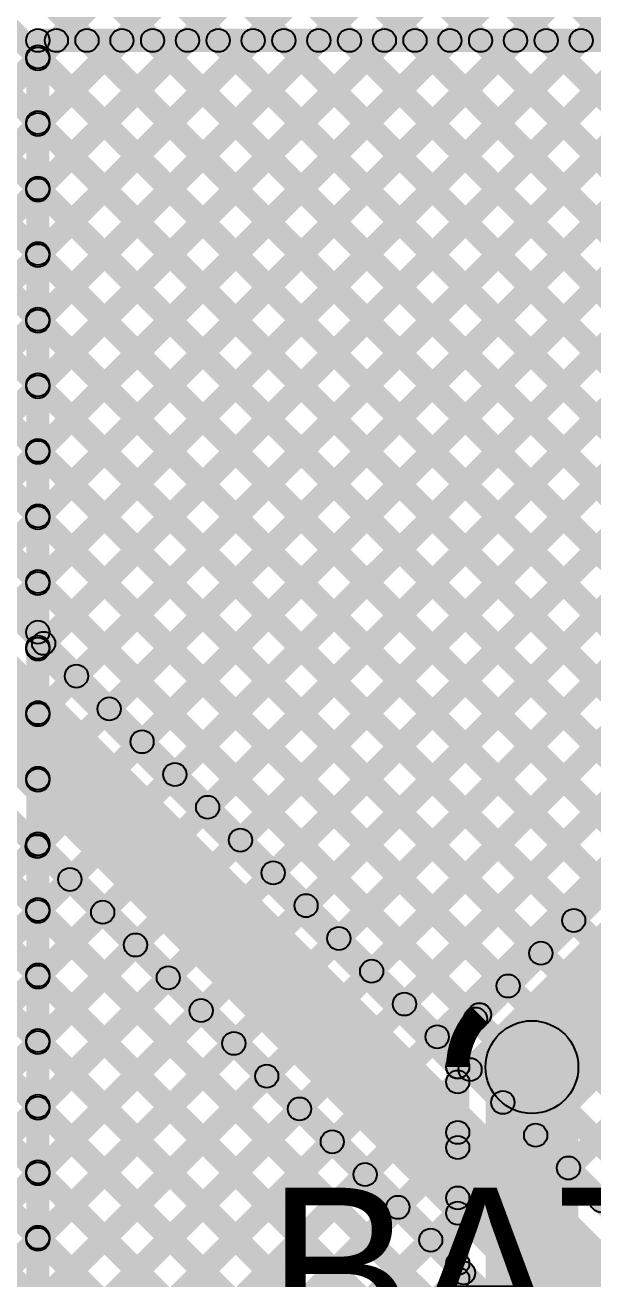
# Model space of a CAD drawing. Header units: millimetres. Extents: x -0.08 to 5.25, y -0.08 to 2.73.
# Drawn here: x 4.069 to 4.314, y 0.413 to 0.953 of the extents above; entities that cross this region are included whole.
import ezdxf

# ---------------------------------------------------------------- set-up
doc = ezdxf.new("R2010")
doc.units = ezdxf.units.MM
doc.header["$MEASUREMENT"] = 0
for name, color, linetype in [('BottomLayer', 5, 'Continuous'), ('TopLayer', 1, 'Continuous'), ('TopOverlay', 2, 'Continuous')]:
    doc.layers.add(name, color=color, linetype=linetype)

msp = doc.modelspace()

# ---------------------------------------------------------------- hatches: boundary and pattern name
at = {"layer": 'BottomLayer'}
for points in [[(4.26486, 0.49939), (4.25779, 0.50646), (5.04246, 1.29113), (5.04954, 1.28406)], [(3.91588, 1.26146), (3.92295, 1.26854), (4.73022, 0.46126), (4.72315, 0.45419)], [(3.94416, 1.26146), (3.95123, 1.26854), (4.7633, 0.45647), (4.75623, 0.4494)], [(3.95374, 0.81052), (3.94666, 0.81759), (4.39761, 1.26854), (4.40468, 1.26146)], [(3.96788, 0.79638), (3.96081, 0.80345), (4.42589, 1.26854), (4.43297, 1.26146)], [(3.97244, 1.26146), (3.97951, 1.26854), (4.67059, 0.57746), (4.66352, 0.57039)], [(3.98202, 0.78223), (3.97495, 0.78931), (4.45418, 1.26854), (4.46125, 1.26146)], [(3.99616, 0.76809), (3.98909, 0.77516), (4.48246, 1.26854), (4.48953, 1.26146)], [(4.00073, 1.26146), (4.0078, 1.26854), (4.67324, 0.6031), (4.66616, 0.59603)], [(4.0103, 0.75395), (4.00323, 0.76102), (4.51075, 1.26854), (4.51782, 1.26146)], [(4.02445, 0.73981), (4.01738, 0.74688), (4.53903, 1.26854), (4.5461, 1.26146)], [(4.03859, 0.72567), (4.03152, 0.73274), (4.56732, 1.26854), (4.57439, 1.26146)], [(4.05273, 0.71152), (4.04566, 0.71859), (4.5956, 1.26854), (4.60267, 1.26146)], [(4.06687, 0.69738), (4.0598, 0.70445), (4.62389, 1.26854), (4.63096, 1.26146)], [(4.08102, 0.68324), (4.07394, 0.69031), (4.65217, 1.26854), (4.65924, 1.26146)], [(4.09516, 0.6691), (4.08809, 0.67617), (4.68045, 1.26854), (4.68752, 1.26146)], [(4.1093, 0.65496), (4.10223, 0.66203), (4.70874, 1.26854), (4.71581, 1.26146)], [(4.12344, 0.64081), (4.11637, 0.64788), (4.73702, 1.26854), (4.74409, 1.26146)], [(4.13758, 0.62667), (4.13051, 0.63374), (4.76531, 1.26854), (4.77238, 1.26146)], [(4.15173, 0.61253), (4.14466, 0.6196), (4.79359, 1.26854), (4.80066, 1.26146)], [(4.16587, 0.59839), (4.1588, 0.60546), (4.81624, 1.2629), (4.82331, 1.25583)], [(4.27901, 0.48525), (4.27193, 0.49232), (5.04246, 1.26285), (5.04954, 1.25578)], [(4.18001, 0.58424), (4.17294, 0.59132), (4.83038, 1.24876), (4.83746, 1.24169)], [(4.19415, 0.5701), (4.18708, 0.57717), (4.84453, 1.23462), (4.8516, 1.22755)], [(4.29315, 0.47111), (4.28608, 0.47818), (5.04246, 1.23457), (5.04954, 1.2275)], [(4.20829, 0.55596), (4.20122, 0.56303), (4.85867, 1.22048), (4.86574, 1.21341)], [(4.22244, 0.54182), (4.21537, 0.54889), (4.87281, 1.20633), (4.87988, 1.19926)], [(4.30729, 0.45696), (4.30022, 0.46404), (5.04246, 1.20628), (5.04954, 1.19921)], [(3.56809, 1.18909), (3.57516, 1.19616), (4.34479, 0.42654), (4.33772, 0.41946)], [(3.95999, 1.18907), (3.96706, 1.19614), (4.70823, 0.45497), (4.70116, 0.4479)], [(4.23658, 0.52768), (4.22951, 0.53475), (4.8881, 1.19334), (4.89517, 1.18627)], [(4.25072, 0.51353), (4.24365, 0.5206), (4.91597, 1.19293), (4.92304, 1.18585)], [(3.53486, 1.15586), (3.56314, 1.18414), (4.34214, 0.40514), (4.31386, 0.37686)], [(3.47846, 1.16148), (3.48554, 1.16855), (4.46455, 0.18954), (4.45748, 0.18246)], [(3.95723, 1.16355), (3.9643, 1.17062), (4.69147, 0.44345), (4.6844, 0.43637)], [(3.6339, 1.14746), (3.64097, 1.15454), (4.36897, 0.42654), (4.3619, 0.41946)], [(3.66218, 1.14746), (3.66925, 1.15454), (4.39725, 0.42654), (4.39018, 0.41946)], [(3.69047, 1.14746), (3.69754, 1.15454), (4.42554, 0.42654), (4.41847, 0.41946)], [(3.71875, 1.14746), (3.72582, 1.15454), (4.45382, 0.42654), (4.44675, 0.41946)], [(3.74703, 1.14746), (3.75411, 1.15454), (4.48211, 0.42654), (4.47503, 0.41946)], [(3.77532, 1.14746), (3.78239, 1.15454), (4.51039, 0.42654), (4.50332, 0.41946)], [(3.8036, 1.14746), (3.81067, 1.15454), (4.53867, 0.42654), (4.5316, 0.41946)], [(3.83189, 1.14746), (3.83896, 1.15454), (4.56696, 0.42654), (4.55989, 0.41946)], [(3.86017, 1.14746), (3.86724, 1.15454), (4.59524, 0.42654), (4.58817, 0.41946)], [(3.88846, 1.14746), (3.89553, 1.15454), (4.62353, 0.42654), (4.61646, 0.41946)], [(3.91674, 1.14746), (3.92381, 1.15454), (4.65181, 0.42654), (4.64474, 0.41946)], [(3.94233, 1.15016), (3.9494, 1.15723), (4.67903, 0.4276), (4.67196, 0.42053)], [(3.52284, 1.14384), (3.52991, 1.15091), (4.30888, 0.37194), (4.30181, 0.36486)], [(3.47846, 1.13319), (3.48554, 1.14026), (4.38979, 0.23601), (4.38272, 0.22894)], [(3.47846, 1.10491), (3.48554, 1.11198), (4.28198, 0.31554), (4.27491, 0.30846)], [(3.47846, 1.07662), (3.48554, 1.08369), (4.25369, 0.31554), (4.24662, 0.30846)], [(3.47846, 1.04834), (3.48554, 1.05541), (4.22541, 0.31554), (4.21834, 0.30846)], [(3.47846, 1.02005), (3.48554, 1.02713), (4.19713, 0.31554), (4.19005, 0.30846)], [(3.47846, 0.99177), (3.48554, 0.99884), (4.16884, 0.31554), (4.16177, 0.30846)], [(3.85073, 0.3681), (3.84366, 0.37517), (4.07112, 0.60263), (4.07819, 0.59556)], [(3.69338, 0.18246), (3.68631, 0.18954), (4.08526, 0.58849), (4.09233, 0.58142)], [(3.72166, 0.18246), (3.71459, 0.18954), (4.0994, 0.57434), (4.10647, 0.56727)], [(3.74995, 0.18246), (3.74288, 0.18954), (4.11354, 0.5602), (4.12061, 0.55313)], [(3.77823, 0.18246), (3.77116, 0.18954), (4.12768, 0.54606), (4.13476, 0.53899)], [(3.80651, 0.18246), (3.79944, 0.18954), (4.14183, 0.53192), (4.1489, 0.52485)], [(3.8348, 0.18246), (3.82773, 0.18954), (4.15597, 0.51778), (4.16304, 0.51071)], [(3.98908, 0.30846), (3.98201, 0.31554), (4.17011, 0.50363), (4.17718, 0.49656)], [(4.01737, 0.30846), (4.0103, 0.31554), (4.18425, 0.48949), (4.19132, 0.48242)], [(4.04565, 0.30846), (4.03858, 0.31554), (4.1984, 0.47535), (4.20547, 0.46828)], [(4.07394, 0.30846), (4.06687, 0.31554), (4.21254, 0.46121), (4.21961, 0.45414)], [(4.10222, 0.30846), (4.09515, 0.31554), (4.22668, 0.44707), (4.23375, 0.43999)], [(4.1305, 0.30846), (4.12343, 0.31554), (4.24082, 0.43292), (4.24789, 0.42585)], [(4.15879, 0.30846), (4.15172, 0.31554), (4.25496, 0.41878), (4.26203, 0.41171)]]:
    msp.add_hatch(color=5, dxfattribs=at).paths.add_polyline_path(points)
h = msp.add_hatch(color=5, dxfattribs=at)
edge = h.paths.add_edge_path()
edge.add_arc((4.07748, 0.68677), 0.005, 0, 360)
h = msp.add_hatch(color=5, dxfattribs=at)
edge = h.paths.add_edge_path()
edge.add_arc((4.09162, 0.67263), 0.005, 0, 360)
h = msp.add_hatch(color=5, dxfattribs=at)
edge = h.paths.add_edge_path()
edge.add_arc((4.10576, 0.65849), 0.005, 0, 360)
h = msp.add_hatch(color=5, dxfattribs=at)
edge = h.paths.add_edge_path()
edge.add_arc((4.11991, 0.64435), 0.005, 0, 360)
h = msp.add_hatch(color=5, dxfattribs=at)
edge = h.paths.add_edge_path()
edge.add_arc((4.13405, 0.63021), 0.005, 0, 360)
h = msp.add_hatch(color=5, dxfattribs=at)
edge = h.paths.add_edge_path()
edge.add_arc((4.14819, 0.61606), 0.005, 0, 360)
h = msp.add_hatch(color=5, dxfattribs=at)
edge = h.paths.add_edge_path()
edge.add_arc((4.16233, 0.60192), 0.005, 0, 360)
h = msp.add_hatch(color=5, dxfattribs=at)
edge = h.paths.add_edge_path()
edge.add_arc((4.07465, 0.59909), 0.005, 0, 360)
h = msp.add_hatch(color=5, dxfattribs=at)
edge = h.paths.add_edge_path()
edge.add_arc((4.08879, 0.58495), 0.005, 0, 360)
h = msp.add_hatch(color=5, dxfattribs=at)
edge = h.paths.add_edge_path()
edge.add_arc((4.17647, 0.58778), 0.005, 0, 360)
h = msp.add_hatch(color=5, dxfattribs=at)
edge = h.paths.add_edge_path()
edge.add_arc((4.19062, 0.57364), 0.005, 0, 360)
h = msp.add_hatch(color=5, dxfattribs=at)
edge = h.paths.add_edge_path()
edge.add_arc((4.10294, 0.57081), 0.005, 0, 360)
h = msp.add_hatch(color=5, dxfattribs=at)
edge = h.paths.add_edge_path()
edge.add_arc((4.20476, 0.5595), 0.005, 0, 360)
h = msp.add_hatch(color=5, dxfattribs=at)
edge = h.paths.add_edge_path()
edge.add_arc((4.11708, 0.55667), 0.005, 0, 360)
h = msp.add_hatch(color=5, dxfattribs=at)
edge = h.paths.add_edge_path()
edge.add_arc((4.13122, 0.54253), 0.005, 0, 360)
h = msp.add_hatch(color=5, dxfattribs=at)
edge = h.paths.add_edge_path()
edge.add_arc((4.2189, 0.54535), 0.005, 0, 360)
h = msp.add_hatch(color=5, dxfattribs=at)
edge = h.paths.add_edge_path()
edge.add_arc((4.23304, 0.53121), 0.005, 0, 360)
h = msp.add_hatch(color=5, dxfattribs=at)
edge = h.paths.add_edge_path()
edge.add_arc((4.14536, 0.52838), 0.005, 0, 360)
h = msp.add_hatch(color=5, dxfattribs=at)
edge = h.paths.add_edge_path()
edge.add_arc((4.1595, 0.51424), 0.005, 0, 360)
h = msp.add_hatch(color=5, dxfattribs=at)
edge = h.paths.add_edge_path()
edge.add_arc((4.24719, 0.51707), 0.005, 0, 360)
h = msp.add_hatch(color=5, dxfattribs=at)
edge = h.paths.add_edge_path()
edge.add_arc((4.17365, 0.5001), 0.005, 0, 360)
h = msp.add_hatch(color=5, dxfattribs=at)
edge = h.paths.add_edge_path()
edge.add_arc((4.26133, 0.50293), 0.005, 0, 360)
h = msp.add_hatch(color=5, dxfattribs=at)
edge = h.paths.add_edge_path()
edge.add_arc((4.27547, 0.48878), 0.005, 0, 360)
h = msp.add_hatch(color=5, dxfattribs=at)
edge = h.paths.add_edge_path()
edge.add_arc((4.18779, 0.48596), 0.005, 0, 360)
h = msp.add_hatch(color=5, dxfattribs=at)
edge = h.paths.add_edge_path()
edge.add_arc((4.20193, 0.47181), 0.005, 0, 360)
h = msp.add_hatch(color=5, dxfattribs=at)
edge = h.paths.add_edge_path()
edge.add_arc((4.28961, 0.47464), 0.005, 0, 360)
h = msp.add_hatch(color=5, dxfattribs=at)
edge = h.paths.add_edge_path()
edge.add_arc((4.30375, 0.4605), 0.005, 0, 360)
h = msp.add_hatch(color=5, dxfattribs=at)
edge = h.paths.add_edge_path()
edge.add_arc((4.21607, 0.45767), 0.005, 0, 360)
h = msp.add_hatch(color=5, dxfattribs=at)
edge = h.paths.add_edge_path()
edge.add_arc((4.3179, 0.44636), 0.005, 0, 360)
h = msp.add_hatch(color=5, dxfattribs=at)
edge = h.paths.add_edge_path()
edge.add_arc((4.23022, 0.44353), 0.005, 0, 360)
h = msp.add_hatch(color=5, dxfattribs=at)
edge = h.paths.add_edge_path()
edge.add_arc((4.24436, 0.42939), 0.005, 0, 360)
h = msp.add_hatch(color=5, dxfattribs=at)
edge = h.paths.add_edge_path()
edge.add_arc((4.2585, 0.41525), 0.005, 0, 360)
at = {"layer": 'TopLayer'}
h = msp.add_hatch(color=1, dxfattribs=at)
edge = h.paths.add_edge_path()
edge.add_arc((4.075, 0.94682), 0.005, 0, 360)
h = msp.add_hatch(color=1, dxfattribs=at)
edge = h.paths.add_edge_path()
edge.add_arc((4.075, 0.94682), 0.005, 0, 360)
for points in [[(4.075, 0.94182), (4.075, 0.95182), (5.046, 0.95182), (5.046, 0.94182)], [(4.08, 0.69157), (4.07, 0.69157), (4.07, 0.94682), (4.08, 0.94682)], [(4.07854, 0.73733), (4.07146, 0.7444), (4.27742, 0.95035), (4.28449, 0.94328)], [(4.07854, 0.48277), (4.07146, 0.48984), (4.53198, 0.95035), (4.53905, 0.94328)], [(4.07854, 0.39792), (4.07146, 0.40499), (4.61683, 0.95035), (4.6239, 0.94328)], [(4.07854, 0.45449), (4.07146, 0.46156), (4.56026, 0.95035), (4.56733, 0.94328)], [(4.07854, 0.34135), (4.07146, 0.34842), (4.6734, 0.95035), (4.68047, 0.94328)], [(4.07854, 0.36963), (4.07146, 0.3767), (4.64512, 0.95035), (4.65219, 0.94328)], [(4.07854, 0.70904), (4.07146, 0.71611), (4.3057, 0.95035), (4.31278, 0.94328)], [(4.07854, 0.87875), (4.07146, 0.88582), (4.136, 0.95035), (4.14307, 0.94328)], [(4.07854, 0.85047), (4.07146, 0.85754), (4.16428, 0.95035), (4.17135, 0.94328)], [(4.07854, 0.93532), (4.07146, 0.94239), (4.07943, 0.95035), (4.0865, 0.94328)], [(4.07854, 0.82218), (4.07146, 0.82925), (4.19257, 0.95035), (4.19964, 0.94328)], [(4.07854, 0.7939), (4.07146, 0.80097), (4.22085, 0.95035), (4.22792, 0.94328)], [(4.07854, 0.76561), (4.07146, 0.77268), (4.24914, 0.95035), (4.25621, 0.94328)], [(4.07854, 0.90703), (4.07146, 0.91411), (4.10771, 0.95035), (4.11478, 0.94328)], [(4.07854, 0.65248), (4.07146, 0.65955), (4.36227, 0.95035), (4.36934, 0.94328)], [(4.07854, 0.68076), (4.07146, 0.68783), (4.33399, 0.95035), (4.34106, 0.94328)], [(4.07854, 0.59591), (4.07146, 0.60298), (4.41884, 0.95035), (4.42591, 0.94328)], [(4.07854, 0.62419), (4.07146, 0.63126), (4.39056, 0.95035), (4.39763, 0.94328)], [(4.07854, 0.51105), (4.07146, 0.51812), (4.50369, 0.95035), (4.51077, 0.94328)], [(4.07854, 0.4262), (4.07146, 0.43327), (4.58855, 0.95035), (4.59562, 0.94328)], [(4.07854, 0.56762), (4.07146, 0.57469), (4.44713, 0.95035), (4.4542, 0.94328)], [(4.07854, 0.53934), (4.07146, 0.54641), (4.47541, 0.95035), (4.48248, 0.94328)], [(4.09264, 0.94328), (4.09971, 0.95035), (4.43455, 0.61551), (4.42748, 0.60844)], [(4.12092, 0.94328), (4.12799, 0.95035), (4.46284, 0.61551), (4.45576, 0.60844)], [(4.14921, 0.94328), (4.15628, 0.95035), (4.49112, 0.61551), (4.48405, 0.60844)], [(4.17749, 0.94328), (4.18456, 0.95035), (4.5194, 0.61551), (4.51233, 0.60844)], [(4.20577, 0.94328), (4.21285, 0.95035), (4.54769, 0.61551), (4.54062, 0.60844)], [(4.23406, 0.94328), (4.24113, 0.95035), (4.57597, 0.61551), (4.5689, 0.60844)], [(4.26234, 0.94328), (4.26941, 0.95035), (4.60426, 0.61551), (4.59719, 0.60844)], [(4.29062, 0.94328), (4.29769, 0.95035), (4.63254, 0.61551), (4.62546, 0.60844)], [(4.07146, 0.93617), (4.07854, 0.94324), (4.40627, 0.61551), (4.3992, 0.60844)], [(4.07146, 0.90789), (4.07854, 0.91496), (4.37798, 0.61551), (4.37091, 0.60844)], [(4.07146, 0.8796), (4.07854, 0.88667), (4.35312, 0.61209), (4.34605, 0.60502)], [(4.07146, 0.85132), (4.07854, 0.85839), (4.33784, 0.59909), (4.33076, 0.59202)], [(4.07146, 0.82303), (4.07854, 0.83011), (4.32369, 0.58495), (4.31662, 0.57788)], [(4.07146, 0.79475), (4.07854, 0.80182), (4.30955, 0.57081), (4.30248, 0.56373)], [(4.07146, 0.76647), (4.07854, 0.77354), (4.29541, 0.55666), (4.28834, 0.54959)], [(4.07146, 0.73818), (4.07854, 0.74525), (4.28127, 0.54252), (4.2742, 0.53545)], [(4.07146, 0.7099), (4.07854, 0.71697), (4.2672, 0.52831), (4.26012, 0.52124)], [(4.08, 0.186), (4.07, 0.186), (4.07, 0.69157), (4.08, 0.69157)], [(4.07146, 0.68161), (4.07854, 0.68868), (4.25954, 0.50768), (4.25246, 0.50061)], [(4.07146, 0.65333), (4.07854, 0.6604), (4.25954, 0.4794), (4.25246, 0.47233)], [(4.07146, 0.62504), (4.07854, 0.63212), (4.25954, 0.45112), (4.25246, 0.44404)], [(4.26894, 0.52312), (4.26186, 0.53019), (4.33779, 0.60611), (4.34486, 0.59904)], [(4.07146, 0.59676), (4.07854, 0.60383), (4.25954, 0.42283), (4.25246, 0.41576)], [(4.30214, 0.48986), (4.27386, 0.51814), (4.34983, 0.59412), (4.37812, 0.56583)], [(4.07146, 0.56848), (4.07854, 0.57555), (4.25954, 0.39455), (4.25246, 0.38748)], [(4.07146, 0.54019), (4.07854, 0.54726), (4.25954, 0.36626), (4.25246, 0.35919)], [(4.07146, 0.51191), (4.07854, 0.51898), (4.25954, 0.33798), (4.25246, 0.33091)], [(4.261, 0.21777), (4.251, 0.21777), (4.251, 0.504), (4.261, 0.504)], [(4.308, 0.18), (4.268, 0.18), (4.268, 0.504), (4.308, 0.504)], [(4.07854, 0.31306), (4.07146, 0.32013), (4.25246, 0.50113), (4.25954, 0.49406)], [(4.07146, 0.48362), (4.07854, 0.49069), (4.25954, 0.30969), (4.25246, 0.30262)], [(4.07854, 0.28478), (4.07146, 0.29185), (4.25246, 0.47285), (4.25954, 0.46578)], [(4.07146, 0.45534), (4.07854, 0.46241), (4.25954, 0.28141), (4.25246, 0.27434)], [(4.07854, 0.2565), (4.07146, 0.26357), (4.25246, 0.44457), (4.25954, 0.4375)], [(4.07146, 0.42705), (4.07854, 0.43413), (4.25954, 0.25313), (4.25246, 0.24605)], [(4.07854, 0.22821), (4.07146, 0.23528), (4.25246, 0.41628), (4.25954, 0.40921)]]:
    msp.add_hatch(color=1, dxfattribs=at).paths.add_polyline_path(points)
h = msp.add_hatch(color=1, dxfattribs=at)
edge = h.paths.add_edge_path()
edge.add_arc((4.08297, 0.94682), 0.005, 0, 360)
h = msp.add_hatch(color=1, dxfattribs=at)
edge = h.paths.add_edge_path()
edge.add_arc((4.09617, 0.94682), 0.005, 0, 360)
h = msp.add_hatch(color=1, dxfattribs=at)
edge = h.paths.add_edge_path()
edge.add_arc((4.11125, 0.94682), 0.005, 0, 360)
h = msp.add_hatch(color=1, dxfattribs=at)
edge = h.paths.add_edge_path()
edge.add_arc((4.12446, 0.94682), 0.005, 0, 360)
h = msp.add_hatch(color=1, dxfattribs=at)
edge = h.paths.add_edge_path()
edge.add_arc((4.13953, 0.94682), 0.005, 0, 360)
h = msp.add_hatch(color=1, dxfattribs=at)
edge = h.paths.add_edge_path()
edge.add_arc((4.15274, 0.94682), 0.005, 0, 360)
h = msp.add_hatch(color=1, dxfattribs=at)
edge = h.paths.add_edge_path()
edge.add_arc((4.16782, 0.94682), 0.005, 0, 360)
h = msp.add_hatch(color=1, dxfattribs=at)
edge = h.paths.add_edge_path()
edge.add_arc((4.18103, 0.94682), 0.005, 0, 360)
h = msp.add_hatch(color=1, dxfattribs=at)
edge = h.paths.add_edge_path()
edge.add_arc((4.1961, 0.94682), 0.005, 0, 360)
h = msp.add_hatch(color=1, dxfattribs=at)
edge = h.paths.add_edge_path()
edge.add_arc((4.20931, 0.94682), 0.005, 0, 360)
h = msp.add_hatch(color=1, dxfattribs=at)
edge = h.paths.add_edge_path()
edge.add_arc((4.22439, 0.94682), 0.005, 0, 360)
h = msp.add_hatch(color=1, dxfattribs=at)
edge = h.paths.add_edge_path()
edge.add_arc((4.23759, 0.94682), 0.005, 0, 360)
h = msp.add_hatch(color=1, dxfattribs=at)
edge = h.paths.add_edge_path()
edge.add_arc((4.25267, 0.94682), 0.005, 0, 360)
h = msp.add_hatch(color=1, dxfattribs=at)
edge = h.paths.add_edge_path()
edge.add_arc((4.26588, 0.94682), 0.005, 0, 360)
h = msp.add_hatch(color=1, dxfattribs=at)
edge = h.paths.add_edge_path()
edge.add_arc((4.28096, 0.94682), 0.005, 0, 360)
h = msp.add_hatch(color=1, dxfattribs=at)
edge = h.paths.add_edge_path()
edge.add_arc((4.29416, 0.94682), 0.005, 0, 360)
h = msp.add_hatch(color=1, dxfattribs=at)
edge = h.paths.add_edge_path()
edge.add_arc((4.30924, 0.94682), 0.005, 0, 360)
h = msp.add_hatch(color=1, dxfattribs=at)
edge = h.paths.add_edge_path()
edge.add_arc((4.075, 0.93971), 0.005, 0, 360)
h = msp.add_hatch(color=1, dxfattribs=at)
edge = h.paths.add_edge_path()
edge.add_arc((4.075, 0.93885), 0.005, 0, 360)
h = msp.add_hatch(color=1, dxfattribs=at)
edge = h.paths.add_edge_path()
edge.add_arc((4.075, 0.91142), 0.005, 0, 360)
h = msp.add_hatch(color=1, dxfattribs=at)
edge = h.paths.add_edge_path()
edge.add_arc((4.075, 0.91057), 0.005, 0, 360)
h = msp.add_hatch(color=1, dxfattribs=at)
edge = h.paths.add_edge_path()
edge.add_arc((4.075, 0.88314), 0.005, 0, 360)
h = msp.add_hatch(color=1, dxfattribs=at)
edge = h.paths.add_edge_path()
edge.add_arc((4.075, 0.88229), 0.005, 0, 360)
h = msp.add_hatch(color=1, dxfattribs=at)
edge = h.paths.add_edge_path()
edge.add_arc((4.075, 0.85485), 0.005, 0, 360)
h = msp.add_hatch(color=1, dxfattribs=at)
edge = h.paths.add_edge_path()
edge.add_arc((4.075, 0.854), 0.005, 0, 360)
h = msp.add_hatch(color=1, dxfattribs=at)
edge = h.paths.add_edge_path()
edge.add_arc((4.075, 0.82657), 0.005, 0, 360)
h = msp.add_hatch(color=1, dxfattribs=at)
edge = h.paths.add_edge_path()
edge.add_arc((4.075, 0.82572), 0.005, 0, 360)
h = msp.add_hatch(color=1, dxfattribs=at)
edge = h.paths.add_edge_path()
edge.add_arc((4.075, 0.79829), 0.005, 0, 360)
h = msp.add_hatch(color=1, dxfattribs=at)
edge = h.paths.add_edge_path()
edge.add_arc((4.075, 0.79743), 0.005, 0, 360)
h = msp.add_hatch(color=1, dxfattribs=at)
edge = h.paths.add_edge_path()
edge.add_arc((4.075, 0.77), 0.005, 0, 360)
h = msp.add_hatch(color=1, dxfattribs=at)
edge = h.paths.add_edge_path()
edge.add_arc((4.075, 0.76915), 0.005, 0, 360)
h = msp.add_hatch(color=1, dxfattribs=at)
edge = h.paths.add_edge_path()
edge.add_arc((4.075, 0.74172), 0.005, 0, 360)
h = msp.add_hatch(color=1, dxfattribs=at)
edge = h.paths.add_edge_path()
edge.add_arc((4.075, 0.74086), 0.005, 0, 360)
h = msp.add_hatch(color=1, dxfattribs=at)
edge = h.paths.add_edge_path()
edge.add_arc((4.075, 0.71343), 0.005, 0, 360)
h = msp.add_hatch(color=1, dxfattribs=at)
edge = h.paths.add_edge_path()
edge.add_arc((4.075, 0.71258), 0.005, 0, 360)
h = msp.add_hatch(color=1, dxfattribs=at)
edge = h.paths.add_edge_path()
edge.add_arc((4.075, 0.69157), 0.005, 0, 360)
h = msp.add_hatch(color=1, dxfattribs=at)
edge = h.paths.add_edge_path()
edge.add_arc((4.075, 0.69157), 0.005, 0, 360)
h = msp.add_hatch(color=1, dxfattribs=at)
edge = h.paths.add_edge_path()
edge.add_arc((4.075, 0.68515), 0.005, 0, 360)
h = msp.add_hatch(color=1, dxfattribs=at)
edge = h.paths.add_edge_path()
edge.add_arc((4.075, 0.6843), 0.005, 0, 360)
h = msp.add_hatch(color=1, dxfattribs=at)
edge = h.paths.add_edge_path()
edge.add_arc((4.075, 0.65686), 0.005, 0, 360)
h = msp.add_hatch(color=1, dxfattribs=at)
edge = h.paths.add_edge_path()
edge.add_arc((4.075, 0.65601), 0.005, 0, 360)
h = msp.add_hatch(color=1, dxfattribs=at)
edge = h.paths.add_edge_path()
edge.add_arc((4.075, 0.62858), 0.005, 0, 360)
h = msp.add_hatch(color=1, dxfattribs=at)
edge = h.paths.add_edge_path()
edge.add_arc((4.075, 0.62773), 0.005, 0, 360)
h = msp.add_hatch(color=1, dxfattribs=at)
edge = h.paths.add_edge_path()
edge.add_arc((4.075, 0.6003), 0.005, 0, 360)
h = msp.add_hatch(color=1, dxfattribs=at)
edge = h.paths.add_edge_path()
edge.add_arc((4.075, 0.59944), 0.005, 0, 360)
h = msp.add_hatch(color=1, dxfattribs=at)
edge = h.paths.add_edge_path()
edge.add_arc((4.075, 0.57201), 0.005, 0, 360)
h = msp.add_hatch(color=1, dxfattribs=at)
edge = h.paths.add_edge_path()
edge.add_arc((4.075, 0.57116), 0.005, 0, 360)
h = msp.add_hatch(color=1, dxfattribs=at)
edge = h.paths.add_edge_path()
edge.add_arc((4.30602, 0.56727), 0.005, 0, 360)
h = msp.add_hatch(color=1, dxfattribs=at)
edge = h.paths.add_edge_path()
edge.add_arc((4.29187, 0.55313), 0.005, 0, 360)
h = msp.add_hatch(color=1, dxfattribs=at)
edge = h.paths.add_edge_path()
edge.add_arc((4.075, 0.54373), 0.005, 0, 360)
h = msp.add_hatch(color=1, dxfattribs=at)
edge = h.paths.add_edge_path()
edge.add_arc((4.075, 0.54287), 0.005, 0, 360)
h = msp.add_hatch(color=1, dxfattribs=at)
edge = h.paths.add_edge_path()
edge.add_arc((4.27773, 0.53899), 0.005, 0, 360)
h = msp.add_hatch(color=1, dxfattribs=at)
edge = h.paths.add_edge_path()
edge.add_arc((4.26537, 0.52663), 0.005, 0, 360)
h = msp.add_hatch(color=1, dxfattribs=at)
edge = h.paths.add_edge_path()
edge.add_arc((4.2654, 0.52666), 0.005, 0, 360)
h = msp.add_hatch(color=1, dxfattribs=at)
edge = h.paths.add_edge_path()
edge.add_arc((4.2654, 0.52666), 0.005, 0, 360)
h = msp.add_hatch(color=1, dxfattribs=at)
edge = h.paths.add_edge_path()
edge.add_arc((4.26366, 0.52477), 0.005, 0, 360)
h = msp.add_hatch(color=1, dxfattribs=at)
edge = h.paths.add_edge_path()
edge.add_arc((4.075, 0.51544), 0.005, 0, 360)
h = msp.add_hatch(color=1, dxfattribs=at)
edge = h.paths.add_edge_path()
edge.add_arc((4.075, 0.51459), 0.005, 0, 360)
h = msp.add_hatch(color=1, dxfattribs=at)
edge = h.paths.add_edge_path()
edge.add_arc((4.288, 0.504), 0.02, 0, 360)
h = msp.add_hatch(color=1, dxfattribs=at)
edge = h.paths.add_edge_path()
edge.add_arc((4.288, 0.504), 0.02, 0, 360)
h = msp.add_hatch(color=1, dxfattribs=at)
edge = h.paths.add_edge_path()
edge.add_arc((4.256, 0.50415), 0.005, 0, 360)
h = msp.add_hatch(color=1, dxfattribs=at)
edge = h.paths.add_edge_path()
edge.add_arc((4.256, 0.504), 0.005, 0, 360)
h = msp.add_hatch(color=1, dxfattribs=at)
edge = h.paths.add_edge_path()
edge.add_arc((4.256, 0.504), 0.005, 0, 360)
h = msp.add_hatch(color=1, dxfattribs=at)
edge = h.paths.add_edge_path()
edge.add_arc((4.256, 0.504), 0.005, 0, 360)
h = msp.add_hatch(color=1, dxfattribs=at)
edge = h.paths.add_edge_path()
edge.add_arc((4.256, 0.4976), 0.005, 0, 360)
h = msp.add_hatch(color=1, dxfattribs=at)
edge = h.paths.add_edge_path()
edge.add_arc((4.075, 0.48716), 0.005, 0, 360)
h = msp.add_hatch(color=1, dxfattribs=at)
edge = h.paths.add_edge_path()
edge.add_arc((4.075, 0.4863), 0.005, 0, 360)
h = msp.add_hatch(color=1, dxfattribs=at)
edge = h.paths.add_edge_path()
edge.add_arc((4.256, 0.47586), 0.005, 0, 360)
h = msp.add_hatch(color=1, dxfattribs=at)
edge = h.paths.add_edge_path()
edge.add_arc((4.256, 0.46931), 0.005, 0, 360)
h = msp.add_hatch(color=1, dxfattribs=at)
edge = h.paths.add_edge_path()
edge.add_arc((4.075, 0.45887), 0.005, 0, 360)
h = msp.add_hatch(color=1, dxfattribs=at)
edge = h.paths.add_edge_path()
edge.add_arc((4.075, 0.45802), 0.005, 0, 360)
h = msp.add_hatch(color=1, dxfattribs=at)
edge = h.paths.add_edge_path()
edge.add_arc((4.256, 0.44758), 0.005, 0, 360)
h = msp.add_hatch(color=1, dxfattribs=at)
edge = h.paths.add_edge_path()
edge.add_arc((4.256, 0.44103), 0.005, 0, 360)
h = msp.add_hatch(color=1, dxfattribs=at)
edge = h.paths.add_edge_path()
edge.add_arc((4.075, 0.43059), 0.005, 0, 360)
h = msp.add_hatch(color=1, dxfattribs=at)
edge = h.paths.add_edge_path()
edge.add_arc((4.075, 0.42974), 0.005, 0, 360)
h = msp.add_hatch(color=1, dxfattribs=at)
edge = h.paths.add_edge_path()
edge.add_arc((4.256, 0.4193), 0.005, 0, 360)
h = msp.add_hatch(color=1, dxfattribs=at)
edge = h.paths.add_edge_path()
edge.add_arc((4.256, 0.41275), 0.005, 0, 360)

# ---------------------------------------------------------------- linework, layer by layer
at = {"layer": 'BottomLayer'}
for centre in [(4.07748, 0.68677), (4.09162, 0.67263), (4.10576, 0.65849), (4.11991, 0.64435), (4.13405, 0.63021), (4.14819, 0.61606), (4.16233, 0.60192), (4.07465, 0.59909), (4.08879, 0.58495), (4.17647, 0.58778), (4.19062, 0.57364), (4.10294, 0.57081), (4.20476, 0.5595), (4.11708, 0.55667), (4.13122, 0.54253), (4.2189, 0.54535), (4.23304, 0.53121), (4.14536, 0.52838), (4.1595, 0.51424), (4.24719, 0.51707), (4.17365, 0.5001), (4.26133, 0.50293), (4.27547, 0.48878), (4.18779, 0.48596), (4.20193, 0.47181), (4.28961, 0.47464), (4.30375, 0.4605), (4.21607, 0.45767), (4.3179, 0.44636), (4.23022, 0.44353), (4.24436, 0.42939), (4.2585, 0.41525)]:
    msp.add_circle(centre, 0.005, dxfattribs=at)
at = {"layer": 'TopLayer', "const_width": 0.01}
for points in [[(4.256, 0.504, -0.199231), (4.2654, 0.52666)], [(4.256, 0.504, -0.198912), (4.26537, 0.52663)]]:
    msp.add_lwpolyline(points, format="xyb", dxfattribs=at)
at = {"layer": 'TopLayer'}
for centre, radius in [((4.075, 0.94682), 0.005), ((4.075, 0.94682), 0.005), ((4.08297, 0.94682), 0.005), ((4.09617, 0.94682), 0.005), ((4.11125, 0.94682), 0.005), ((4.12446, 0.94682), 0.005), ((4.13953, 0.94682), 0.005), ((4.15274, 0.94682), 0.005), ((4.16782, 0.94682), 0.005), ((4.18103, 0.94682), 0.005), ((4.1961, 0.94682), 0.005), ((4.20931, 0.94682), 0.005), ((4.22439, 0.94682), 0.005), ((4.23759, 0.94682), 0.005), ((4.25267, 0.94682), 0.005), ((4.26588, 0.94682), 0.005), ((4.28096, 0.94682), 0.005), ((4.29416, 0.94682), 0.005), ((4.30924, 0.94682), 0.005), ((4.075, 0.93971), 0.005), ((4.075, 0.93885), 0.005), ((4.075, 0.91142), 0.005), ((4.075, 0.91057), 0.005), ((4.075, 0.88314), 0.005), ((4.075, 0.88229), 0.005), ((4.075, 0.85485), 0.005), ((4.075, 0.854), 0.005), ((4.075, 0.82657), 0.005), ((4.075, 0.82572), 0.005), ((4.075, 0.79829), 0.005), ((4.075, 0.79743), 0.005), ((4.075, 0.77), 0.005), ((4.075, 0.76915), 0.005), ((4.075, 0.74172), 0.005), ((4.075, 0.74086), 0.005), ((4.075, 0.71343), 0.005), ((4.075, 0.71258), 0.005), ((4.075, 0.69157), 0.005), ((4.075, 0.69157), 0.005), ((4.075, 0.68515), 0.005), ((4.075, 0.6843), 0.005), ((4.075, 0.65686), 0.005), ((4.075, 0.65601), 0.005), ((4.075, 0.62858), 0.005), ((4.075, 0.62773), 0.005), ((4.075, 0.6003), 0.005), ((4.075, 0.59944), 0.005), ((4.075, 0.57201), 0.005), ((4.075, 0.57116), 0.005), ((4.30602, 0.56727), 0.005), ((4.29187, 0.55313), 0.005), ((4.075, 0.54373), 0.005), ((4.075, 0.54287), 0.005), ((4.27773, 0.53899), 0.005), ((4.26537, 0.52663), 0.005), ((4.2654, 0.52666), 0.005), ((4.2654, 0.52666), 0.005), ((4.26366, 0.52477), 0.005), ((4.075, 0.51544), 0.005), ((4.075, 0.51459), 0.005), ((4.288, 0.504), 0.02), ((4.288, 0.504), 0.02), ((4.256, 0.50415), 0.005), ((4.256, 0.504), 0.005), ((4.256, 0.504), 0.005), ((4.256, 0.504), 0.005), ((4.256, 0.4976), 0.005), ((4.075, 0.48716), 0.005), ((4.075, 0.4863), 0.005), ((4.256, 0.47586), 0.005), ((4.256, 0.46931), 0.005), ((4.075, 0.45887), 0.005), ((4.075, 0.45802), 0.005), ((4.256, 0.44758), 0.005), ((4.256, 0.44103), 0.005), ((4.075, 0.43059), 0.005), ((4.075, 0.42974), 0.005), ((4.256, 0.4193), 0.005), ((4.256, 0.41275), 0.005)]:
    msp.add_circle(centre, radius, dxfattribs=at)

# ---------------------------------------------------------------- texts
at = {"layer": 'TopOverlay'}
msp.add_text('BATTERY', height=0.07, rotation=360, dxfattribs=at).set_placement((4.174, 0.382))

doc.saveas('drawing.dxf')
